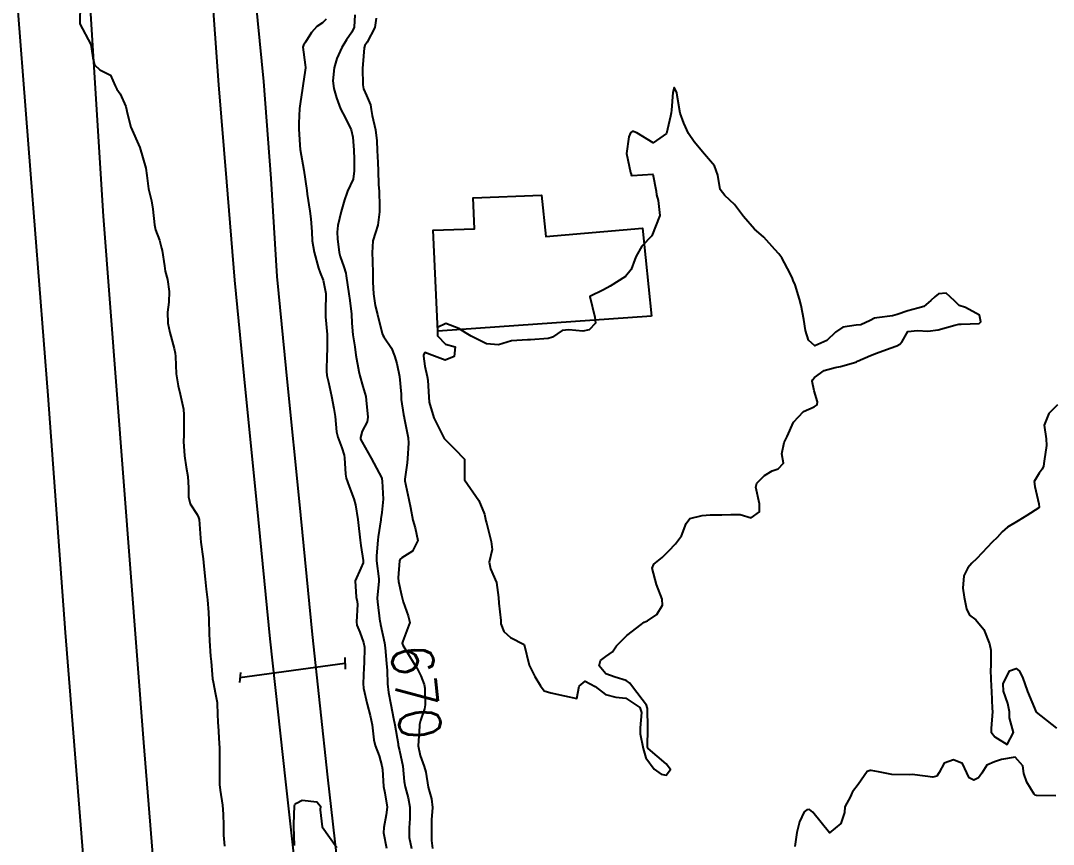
# Model space of a CAD drawing. Header units: metres. Extents: x 292545 to 299085, y 7450245 to 7463078.
# Drawn here: x 296108.1 to 296208.8, y 7456410.3 to 7456490.6 of the extents above; entities that cross this region are included whole.
import ezdxf
from ezdxf.enums import TextEntityAlignment as Align

# ---------------------------------------------------------------- set-up
doc = ezdxf.new("R2010")
doc.units = ezdxf.units.M
for name, color, linetype in [('Cotas', 45, 'Continuous'), ('Curvas de Nivel 1m', 11, 'Continuous'), ('Curvas de Nivel 5m', 15, 'Continuous'), ('Edificações', 30, 'Continuous'), ('Linha Férrea', 20, 'Continuous'), ('Pórtico', 62, 'Continuous'), ('Vias Primárias', 230, 'Continuous')]:
    doc.layers.add(name, color=color, linetype=linetype)
doc.styles.add('Style-STANDARD', font='STANDARD.shx')

msp = doc.modelspace()

# ---------------------------------------------------------------- linework, layer by layer
at = {"layer": 'Curvas de Nivel 1m', "flags": 128}
for points, elevation in [([(296113.91, 7456492.28), (296113.88, 7456490.28), (296114.96, 7456488.27), (296115.15, 7456486.96), (296115.31, 7456486.27), (296115.83, 7456485.79), (296116.87, 7456485.29), (296117.32, 7456484.24), (296117.48, 7456483.91), (296117.81, 7456483.46), (296118.35, 7456482.22), (296118.54, 7456481.47), (296118.85, 7456480.22), (296119.74, 7456478.21), (296120.33, 7456476.2), (296120.41, 7456475.51), (296120.56, 7456474.2), (296120.85, 7456473.03), (296121.01, 7456472.2), (296121.15, 7456470.7), (296121.25, 7456470.19), (296121.63, 7456469.18), (296121.85, 7456468.41), (296121.91, 7456468.19), (296122.13, 7456466.7), (296122.21, 7456466.18), (296122.42, 7456465.35), (296122.6, 7456464.17), (296122.54, 7456463.15), (296122.43, 7456462.18), (296122.46, 7456461.1), (296122.65, 7456460.17), (296123.06, 7456458.62), (296123.16, 7456458.17), (296123.19, 7456457.86), (296123.27, 7456456.16), (296123.47, 7456454.97), (296123.65, 7456454.16), (296123.97, 7456452.7), (296124.02, 7456452.16), (296124.02, 7456450.76), (296124.01, 7456450.16), (296124, 7456449.57), (296124.07, 7456448.16), (296124.25, 7456447.04), (296124.42, 7456446.15), (296124.46, 7456445.04), (296124.47, 7456444.15), (296124.64, 7456443.47), (296125.32, 7456442.43), (296125.46, 7456442.14), (296125.5, 7456441.95), (296125.64, 7456440.14), (296125.68, 7456439.75), (296125.89, 7456438.13), (296125.98, 7456437.41), (296126.1, 7456436.13), (296126.21, 7456435.16), (296126.33, 7456434.13), (296126.43, 7456432.9), (296126.45, 7456432.13), (296126.47, 7456430.84), (296126.51, 7456430.13), (296126.63, 7456428.64), (296126.67, 7456428.12), (296126.82, 7456426.43), (296126.87, 7456426.12), (296127.11, 7456424.93), (296127.25, 7456424.12), (296127.26, 7456423.96), (296127.34, 7456422.12), (296127.36, 7456421.83), (296127.46, 7456420.12), (296127.48, 7456419.69), (296127.49, 7456418.12), (296127.48, 7456417.66), (296127.5, 7456416.11), (296127.56, 7456415.55), (296127.77, 7456414.11), (296127.85, 7456413.23), (296127.87, 7456412.11), (296127.89, 7456411.16), (296127.99, 7456410.11)], 673), ([(296137.89, 7456490.74), (296137.52, 7456490.37), (296136.99, 7456490.01), (296136.46, 7456489.43), (296135.87, 7456488.51), (296135.68, 7456488.21), (296135.61, 7456488.02), (296135.84, 7456486.3), (296135.86, 7456486.02), (296135.86, 7456485.99), (296135.83, 7456485.75), (296135.61, 7456484.23), (296135.58, 7456484.02), (296135.35, 7456482.47), (296135.29, 7456482.03), (296135.21, 7456480.59), (296135.21, 7456480.03), (296135.31, 7456478.46), (296135.37, 7456478.02), (296135.71, 7456476.02), (296136, 7456474.02), (296136.05, 7456473.66), (296136.31, 7456472.01), (296136.4, 7456471.28), (296136.48, 7456470.01), (296136.53, 7456469.11), (296136.71, 7456468.01), (296137.15, 7456466.47), (296137.31, 7456466), (296137.59, 7456465.28), (296137.86, 7456464), (296137.82, 7456462.26), (296137.82, 7456462), (296137.84, 7456461.7), (296137.99, 7456459.99), (296137.99, 7456458.47), (296137.96, 7456457.99), (296137.91, 7456456.41), (296137.96, 7456455.99), (296138.11, 7456455.35), (296138.4, 7456453.99), (296138.64, 7456452.79), (296138.76, 7456451.99), (296138.91, 7456450.49), (296139.02, 7456449.98), (296139.4, 7456448.95), (296139.65, 7456448.24), (296139.69, 7456447.98), (296139.76, 7456446.37), (296139.85, 7456445.97), (296140.14, 7456445.18), (296140.58, 7456443.96), (296140.76, 7456443.39), (296140.97, 7456441.96), (296141, 7456441.65), (296141.2, 7456439.95), (296141.28, 7456439.41), (296141.49, 7456437.95), (296141.48, 7456437.73), (296141.26, 7456437.21), (296140.71, 7456435.96), (296140.8, 7456434.38), (296140.91, 7456433.95), (296140.93, 7456433.67), (296140.83, 7456431.96), (296140.88, 7456431.65), (296141.18, 7456430.98), (296141.54, 7456429.95), (296141.61, 7456429.51), (296141.58, 7456427.95), (296141.56, 7456427.53), (296141.51, 7456425.95), (296141.54, 7456425.52), (296141.89, 7456423.94), (296142.19, 7456422.83), (296142.38, 7456421.94), (296142.54, 7456420.46), (296142.66, 7456419.93), (296143.04, 7456418.92), (296143.33, 7456417.93), (296143.38, 7456417.57), (296143.49, 7456415.93), (296143.61, 7456415.31), (296143.84, 7456413.92), (296143.74, 7456413.15), (296143.5, 7456411.92), (296143.49, 7456411.39), (296143.77, 7456409.92)], 672), ([(296140.69, 7456491.17), (296140.61, 7456489.96), (296140.38, 7456489.46), (296139.87, 7456488.71), (296139.4, 7456487.98), (296138.92, 7456486.91), (296138.67, 7456485.99), (296138.55, 7456484.72), (296138.64, 7456483.99), (296138.88, 7456483.06), (296139.28, 7456481.98), (296139.78, 7456481.08), (296140.33, 7456479.96), (296140.48, 7456479.24), (296140.59, 7456477.96), (296140.61, 7456477.08), (296140.62, 7456475.96), (296140.52, 7456475.15), (296139.98, 7456473.97), (296139.89, 7456473.77), (296139.68, 7456473.12), (296139.34, 7456471.98), (296139.01, 7456470.63), (296138.95, 7456469.98), (296138.98, 7456469.33), (296139.14, 7456467.98), (296139.24, 7456467.59), (296139.61, 7456466.58), (296139.81, 7456465.97), (296139.85, 7456465.71), (296140.11, 7456463.96), (296140.21, 7456463.32), (296140.35, 7456461.96), (296140.39, 7456461.11), (296140.5, 7456459.96), (296140.68, 7456458.79), (296140.79, 7456457.96), (296141.08, 7456456.37), (296141.18, 7456455.95), (296141.47, 7456454.92), (296141.74, 7456453.95), (296141.8, 7456453.59), (296141.96, 7456451.94), (296141.88, 7456451.49), (296141.41, 7456450.57), (296141.22, 7456449.95), (296141.24, 7456449.79), (296141.4, 7456449.48), (296142.28, 7456447.94), (296143.31, 7456445.99), (296143.33, 7456445.93), (296143.36, 7456445.68), (296143.43, 7456443.93), (296143.32, 7456442.63), (296143.23, 7456442.02), (296143.22, 7456441.93), (296142.96, 7456440.27), (296142.92, 7456439.93), (296142.79, 7456438.42), (296142.81, 7456437.93), (296143.01, 7456436.16), (296143.02, 7456435.93), (296142.87, 7456434.29), (296142.88, 7456433.93), (296143.12, 7456432), (296143.14, 7456431.93), (296143.19, 7456431.7), (296143.58, 7456429.93), (296143.65, 7456429.44), (296143.78, 7456427.92), (296143.83, 7456427.23), (296143.86, 7456425.92), (296143.96, 7456425.08), (296144.18, 7456423.92), (296144.44, 7456422.55), (296144.57, 7456421.92), (296144.89, 7456420.08), (296144.92, 7456419.91), (296145.05, 7456419.43), (296145.37, 7456417.9), (296145.5, 7456416.4), (296145.58, 7456415.9), (296145.89, 7456414.8), (296146.05, 7456413.89), (296146.05, 7456412.81), (296145.97, 7456411.89), (296145.99, 7456410.94), (296146.21, 7456409.89)], 671), ([(296209.15, 7456453.14), (296208.31, 7456452.29), (296207.87, 7456451.16), (296208.06, 7456449.81), (296208.08, 7456449.16), (296207.88, 7456447.65), (296207.79, 7456447.16), (296207.67, 7456446.87), (296207.37, 7456446.47), (296206.89, 7456445.65), (296206.96, 7456445.17), (296207.34, 7456443.49), (296207.39, 7456443.17), (296207.37, 7456443.13), (296207.33, 7456443.1), (296206.17, 7456442.33), (296205.32, 7456441.81), (296204.3, 7456441.21), (296203.77, 7456440.74), (296203.3, 7456440.2), (296202.79, 7456439.73), (296202.3, 7456439.23), (296201.82, 7456438.69), (296201.27, 7456438.12), (296200.82, 7456437.69), (296200.43, 7456437.25), (296200.05, 7456436.45), (296199.95, 7456435.25), (296200.08, 7456434.39), (296200.3, 7456433.25), (296200.59, 7456432.63), (296201.2, 7456432.16), (296201.98, 7456431.23), (296202.55, 7456429.84), (296202.67, 7456429.22), (296202.66, 7456427.71), (296202.64, 7456427.23), (296202.69, 7456425.66), (296202.72, 7456425.22), (296202.81, 7456423.51), (296202.83, 7456423.22), (296202.71, 7456421.59), (296202.71, 7456421.22), (296203.07, 7456420.75), (296204.26, 7456420.01), (296204.87, 7456421.19), (296204.5, 7456422.61), (296204.48, 7456423.2), (296204.31, 7456424), (296203.9, 7456425.21), (296203.86, 7456425.94), (296204.47, 7456427.2), (296205.15, 7456427.43), (296205.44, 7456427.19), (296205.75, 7456426.57), (296206.24, 7456425.18), (296207.09, 7456423.17), (296209.08, 7456421.61)], 669), ([(296209, 7456415.01), (296207.12, 7456415.05), (296207, 7456415.08), (296206.9, 7456415.17), (296206.16, 7456416.33), (296205.87, 7456417.19), (296205.77, 7456417.93), (296205.04, 7456418.77), (296203.7, 7456418.55), (296203.03, 7456418.32), (296202.27, 7456417.99), (296201.79, 7456417.23), (296201.47, 7456416.78), (296201.02, 7456416.54), (296200.55, 7456416.78), (296200.32, 7456417.25), (296199.92, 7456418.15), (296199.04, 7456418.51), (296198.13, 7456418.18), (296197.64, 7456417.28), (296197.39, 7456416.92), (296197.02, 7456416.83), (296195.25, 7456417.07), (296195.02, 7456417.08), (296194.77, 7456417.06), (296193.02, 7456417.1), (296191.71, 7456417.35), (296191.02, 7456417.49), (296190.9, 7456417.48), (296190.6, 7456417.37), (296189.74, 7456416.11), (296189.19, 7456415.39), (296189.12, 7456415.27), (296189, 7456414.96), (296188.45, 7456413.93), (296188.42, 7456413.4), (296188.04, 7456412.32), (296186.95, 7456411.41), (296185.31, 7456413.43), (296184.98, 7456413.69), (296184.75, 7456413.66), (296184.47, 7456413.44), (296184.01, 7456412.49), (296183.75, 7456411.45), (296183.55, 7456410.06)], 669), ([(296134.8, 7456410.16), (296134.75, 7456412.03), (296134.74, 7456412.25), (296134.79, 7456414.03), (296134.85, 7456414.16), (296134.99, 7456414.31), (296135.55, 7456414.59), (296136.99, 7456414.43), (296137.33, 7456414), (296137.32, 7456413.65), (296137.49, 7456411.99), (296138.93, 7456409.98)], 673)]:
    msp.add_lwpolyline(points, dxfattribs=dict(at, elevation=elevation))
at = {"layer": 'Curvas de Nivel 1m', "elevation": 669, "flags": 128}
msp.add_lwpolyline([(296167.76, 7456479.83), (296167.56, 7456479.64), (296167.4, 7456479.28), (296167.17, 7456477.65), (296167.56, 7456475.79), (296167.6, 7456475.64), (296167.62, 7456475.54), (296167.71, 7456475.48), (296169.71, 7456475.62), (296170.05, 7456473.97), (296170.08, 7456473.61), (296170.23, 7456473.06), (296170.42, 7456471.61), (296169.64, 7456469.62), (296168.66, 7456468.61), (296168.09, 7456467.64), (296167.97, 7456467.29), (296167.6, 7456466.34), (296167.06, 7456465.65), (296165.58, 7456464.71), (296164.91, 7456464.34), (296163.57, 7456463.69), (296164.08, 7456461.68), (296164.14, 7456461.09), (296163.53, 7456460.43), (296162.9, 7456460.32), (296161.53, 7456460.46), (296160.89, 7456460.37), (296159.94, 7456459.73), (296159.52, 7456459.6), (296157.8, 7456459.48), (296157.52, 7456459.47), (296155.94, 7456459.36), (296155.52, 7456459.25), (296154.7, 7456458.98), (296153.52, 7456459.08), (296152.02, 7456459.82), (296151.53, 7456460.12), (296150.81, 7456460.57), (296149.54, 7456461.07), (296148.73, 7456460.67), (296148.74, 7456459.87), (296149.51, 7456459.06), (296150.46, 7456458.8), (296150.35, 7456457.85), (296149.5, 7456457.48), (296148.45, 7456457.87), (296147.51, 7456458.25), (296147.38, 7456458.01), (296147.38, 7456457.88), (296147.49, 7456456.9), (296147.74, 7456455.88), (296147.8, 7456455.55), (296147.89, 7456453.88), (296147.94, 7456453.39), (296148.37, 7456451.87), (296149.4, 7456449.86), (296150.39, 7456448.85), (296151.38, 7456447.83), (296151.36, 7456445.83), (296152.78, 7456443.82), (296153.32, 7456442.47), (296153.46, 7456441.81), (296153.5, 7456441.62), (296153.98, 7456439.8), (296154.07, 7456439.02), (296153.77, 7456437.8), (296153.92, 7456437.14), (296154.5, 7456435.8), (296154.68, 7456434.34), (296154.71, 7456433.8), (296154.9, 7456432.09), (296154.92, 7456431.79), (296155.19, 7456431.04), (296155.85, 7456430.45), (296157.17, 7456429.76), (296157.67, 7456427.75), (296158.22, 7456426.66), (296158.77, 7456425.74), (296159.12, 7456425.24), (296159.79, 7456425.06), (296161.11, 7456424.76), (296162.31, 7456424.5), (296162.55, 7456425.7), (296163.13, 7456426.19), (296164.12, 7456425.68), (296165.11, 7456424.9), (296166.13, 7456424.63), (296167.11, 7456424.52), (296168.45, 7456423.63), (296168.61, 7456423.15), (296168.48, 7456421.63), (296168.5, 7456421.06), (296168.77, 7456419.62), (296169.04, 7456418.73), (296169.85, 7456417.61), (296170.55, 7456417.13), (296171.02, 7456417.03), (296171.45, 7456417.59), (296171.03, 7456418.12), (296169.26, 7456419.62), (296169.2, 7456419.76), (296169.25, 7456421.62), (296169.2, 7456423.51), (296169.18, 7456423.62), (296169.1, 7456423.85), (296167.76, 7456425.64), (296167.48, 7456426), (296167.13, 7456426.27), (296166.06, 7456426.59), (296165.14, 7456426.92), (296164.48, 7456427.68), (296164.63, 7456428.19), (296165.16, 7456428.61), (296165.78, 7456429.05), (296166.18, 7456429.65), (296167.18, 7456430.65), (296167.76, 7456431.06), (296168.46, 7456431.63), (296168.89, 7456431.93), (296169.2, 7456432.07), (296170.12, 7456432.69), (296170.68, 7456433.61), (296170.63, 7456434.19), (296170.08, 7456435.61), (296169.65, 7456437.22), (296169.81, 7456437.61), (296170.64, 7456438.24), (296171.28, 7456438.89), (296171.92, 7456439.59), (296172.51, 7456440.37), (296172.99, 7456441.57), (296173.32, 7456442.04), (296174.54, 7456442.34), (296175.32, 7456442.41), (296176.45, 7456442.41), (296177.32, 7456442.43), (296178.24, 7456442.43), (296179.32, 7456442.1), (296180.11, 7456442.71), (296180.13, 7456443.49), (296179.75, 7456445.09), (296179.87, 7456445.49), (296180.6, 7456446.25), (296181.37, 7456446.7), (296181.95, 7456446.9), (296182.47, 7456447.46), (296182.29, 7456448.37), (296182.52, 7456449.46), (296182.81, 7456450.06), (296183.43, 7456451.45), (296184.42, 7456452.47), (296185.45, 7456452.95), (296185.74, 7456453.14), (296185.78, 7456453.43), (296185.46, 7456454.51), (296185.27, 7456455.43), (296185.32, 7456455.59), (296185.48, 7456455.8), (296186.42, 7456456.49), (296187.49, 7456456.78), (296188.02, 7456456.88), (296189.5, 7456457.3), (296189.56, 7456457.32), (296189.67, 7456457.38), (296190.94, 7456457.93), (296191.51, 7456458.18), (296192.84, 7456458.67), (296193.52, 7456458.9), (296193.81, 7456459.04), (296194.03, 7456459.32), (296194.58, 7456460.28), (296195.53, 7456460.38), (296196.52, 7456460.31), (296197.53, 7456460.44), (296199.17, 7456460.9), (296199.54, 7456461), (296199.78, 7456461.01), (296201.54, 7456461.05), (296201.7, 7456461.24), (296201.55, 7456461.87), (296200.19, 7456462.63), (296199.57, 7456462.82), (296199.13, 7456463.27), (296198.31, 7456464.01), (296197.58, 7456463.94), (296197.2, 7456463.67), (296196.82, 7456463.3), (296196.13, 7456462.73), (296195.56, 7456462.56), (296194.57, 7456462.3), (296193.55, 7456461.94), (296193.07, 7456461.82), (296191.55, 7456461.61), (296191.34, 7456461.57), (296190.92, 7456461.37), (296189.99, 7456460.92), (296189.54, 7456460.9), (296188.24, 7456460.69), (296187.53, 7456460.23), (296186.68, 7456459.41), (296185.52, 7456458.9), (296184.9, 7456459.44), (296184.59, 7456460.39), (296184.44, 7456461.44), (296184.18, 7456462.82), (296184.03, 7456463.45), (296183.59, 7456464.84), (296183.4, 7456465.27), (296183.33, 7456465.45), (296183.12, 7456465.94), (296182.29, 7456467.47), (296182.01, 7456467.86), (296181.63, 7456468.28), (296180.54, 7456469.49), (296180.07, 7456469.91), (296179.65, 7456470.27), (296178.56, 7456471.51), (296177.68, 7456472.68), (296176.73, 7456473.53), (296176.3, 7456474.14), (296176.06, 7456475.54), (296175.73, 7456476.44), (296174.76, 7456477.56), (296173.75, 7456478.77), (296173.21, 7456479.58), (296172.75, 7456480.6), (296172.4, 7456481.58), (296172.11, 7456483.29), (296172.07, 7456483.59), (296171.82, 7456484.09), (296171.66, 7456483.59), (296171.53, 7456481.85), (296171.5, 7456481.59), (296171.46, 7456481.27), (296171.05, 7456479.6), (296169.75, 7456478.67), (296168.16, 7456479.64)], close=True, dxfattribs=at)
at = {"layer": 'Curvas de Nivel 5m', "elevation": 670, "flags": 128}
msp.add_lwpolyline([(296142.77, 7456490.82), (296142.63, 7456489.94), (296141.87, 7456488.49), (296141.66, 7456488.16), (296141.58, 7456487.95), (296141.46, 7456486.33), (296141.43, 7456485.95), (296141.45, 7456484.32), (296141.52, 7456483.95), (296141.81, 7456483.28), (296142.22, 7456482.37), (296142.29, 7456481.94), (296142.37, 7456481.36), (296142.7, 7456479.94), (296142.84, 7456478.86), (296142.86, 7456477.94), (296142.91, 7456476.75), (296142.95, 7456475.94), (296143, 7456474.63), (296143.05, 7456473.94), (296143.1, 7456472.52), (296143.08, 7456471.94), (296142.93, 7456470.66), (296142.7, 7456469.94), (296142.44, 7456469.13), (296142.36, 7456467.94), (296142.39, 7456467.17), (296142.43, 7456465.94), (296142.43, 7456465.1), (296142.49, 7456463.94), (296142.68, 7456462.82), (296142.9, 7456461.94), (296143.36, 7456460.1), (296143.41, 7456459.93), (296143.52, 7456459.76), (296144.25, 7456458.66), (296144.55, 7456457.91), (296144.76, 7456457.17), (296145.03, 7456455.91), (296145.2, 7456454.16), (296145.2, 7456453.9), (296145.21, 7456453.66), (296145.44, 7456452.2), (296145.48, 7456451.9), (296145.48, 7456451.85), (296145.87, 7456449.9), (296145.9, 7456449.39), (296145.82, 7456447.9), (296145.79, 7456447.49), (296145.55, 7456445.9), (296145.55, 7456445.71), (296145.93, 7456443.89), (296146.11, 7456443.11), (296146.34, 7456441.89), (296146.56, 7456441.14), (296146.82, 7456439.89), (296146.3, 7456438.87), (296145.27, 7456438.21), (296145.11, 7456438.07), (296145.05, 7456437.91), (296144.9, 7456436.26), (296144.93, 7456435.91), (296145.22, 7456434.58), (296145.39, 7456433.91), (296145.87, 7456432.57), (296146.03, 7456431.9), (296145.37, 7456430.1), (296145.31, 7456429.91), (296145.36, 7456429.71), (296146.48, 7456427.89), (296146.73, 7456427.48), (296147.13, 7456426.7), (296147.43, 7456425.88), (296147.49, 7456425.51), (296147.53, 7456423.88), (296147.47, 7456423.5), (296147.08, 7456422.34), (296146.99, 7456421.96), (296147, 7456421.88), (296146.99, 7456421.8), (296146.87, 7456419.88), (296147.04, 7456418.95), (296147.45, 7456417.88), (296147.59, 7456417.31), (296147.84, 7456415.87), (296148.14, 7456414.72), (296148.26, 7456413.87), (296148.17, 7456412.67), (296148.14, 7456411.87), (296148.17, 7456410.64), (296148.25, 7456409.87)], dxfattribs=at)
at = {"layer": 'Edificações'}
msp.add_lwpolyline([(296169.58, 7456461.79), (296148.76, 7456460.31), (296148.31, 7456470.15), (296152.34, 7456470.31), (296152.22, 7456473.33), (296158.89, 7456473.59), (296159.3, 7456469.55), (296168.71, 7456470.36)], close=True, dxfattribs=at)
at = {"layer": 'Linha Férrea', "linetype": 'Continuous'}
for points in [[(296121.98, 7456588.55), (296122.39, 7456576.62), (296122.73, 7456568.39), (296123.19, 7456557.66), (296123.66, 7456546.26), (296124.24, 7456534.83), (296124.63, 7456526.02), (296125.38, 7456513.37), (296126.03, 7456503.4), (296126.69, 7456494.3), (296127.39, 7456484.35), (296128.19, 7456474.89), (296128.97, 7456465.28), (296130.01, 7456454.62), (296131.13, 7456443.3), (296132.41, 7456430.31), (296133.92, 7456416.37), (296135.46, 7456402.6)], [(296139.6, 7456403.08), (296138.06, 7456416.83), (296136.56, 7456430.74), (296135.28, 7456443.71), (296134.16, 7456455.03), (296133.12, 7456465.65), (296132.52, 7456475.21), (296131.8, 7456484.66), (296130.85, 7456494.6), (296130.19, 7456503.69), (296129.54, 7456513.63), (296128.83, 7456526.16), (296128.14, 7456535.08), (296127.63, 7456546.43), (296127.36, 7456557.84), (296126.68, 7456568.55), (296126.35, 7456576.69), (296126.15, 7456588.68)]]:
    msp.add_lwpolyline(points, dxfattribs=at)
at = {"layer": 'Pórtico'}
for points in [[(296129.48, 7456426.55), (296139.72, 7456427.93)], [(296139.72, 7456428.5), (296139.73, 7456427.35)], [(296129.53, 7456427.04), (296129.44, 7456426.06)]]:
    msp.add_lwpolyline(points, dxfattribs=at)
at = {"layer": 'Vias Primárias'}
msp.add_lwpolyline([(296124.64, 7456364.13), (296120.12, 7456420.21), (296116.19, 7456471.52), (296112.05, 7456537.56), (296111.24, 7456572.2), (296110.78, 7456637.88), (296110.86, 7456668.41), (296110.49, 7456699.52), (296110.49, 7456735.52), (296110.49, 7456766.19), (296110.42, 7456805.6), (296110.35, 7456841.8)], dxfattribs=at)
at = {"layer": 'Vias Primárias', "elevation": 675.21}
msp.add_lwpolyline([(296120.83, 7456327.52), (296119.56, 7456345.28), (296117.78, 7456362.57), (296116.24, 7456382.75), (296114.22, 7456409.31), (296112.49, 7456430.94), (296110.81, 7456454.04), (296109.12, 7456475.62), (296107.39, 7456497.83), (296106.94, 7456507.18, 0.290446), (296091.22, 7456513.79), (296059.98, 7456506.59), (296040.35, 7456502.11), (296027.98, 7456499.77)], format="xyb", dxfattribs=at)

# ---------------------------------------------------------------- texts
at = {"layer": 'Cotas', "style": 'Style-STANDARD'}
msp.add_text('670', height=4, rotation=276.3974, dxfattribs=at).set_placement((296146.67, 7456425.15, 670), align=Align.MIDDLE_CENTER)

doc.saveas('drawing.dxf')
